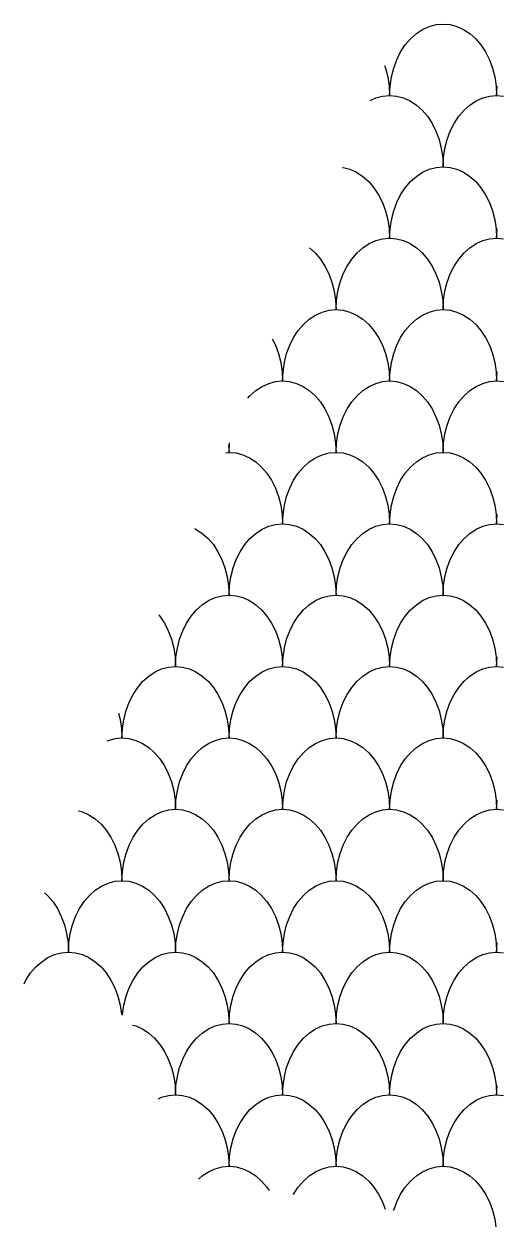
# Model space of a CAD drawing. Header units: millimetres. Extents: x 162 to 274, y -149 to -79.
# Drawn here: x 161.65 to 174.9, y -147.58 to -113.88 of the extents above; entities that cross this region are included whole.
import ezdxf

# ---------------------------------------------------------------- set-up
doc = ezdxf.new("R2010")
doc.units = ezdxf.units.MM

msp = doc.modelspace()

# ---------------------------------------------------------------- linework, layer by layer
for points in [[(171.894, -115.88), (171.907, -115.619), (171.946, -115.362), (172.009, -115.114), (172.095, -114.88), (172.204, -114.662), (172.334, -114.465), (172.481, -114.293), (172.644, -114.148), (172.82, -114.032), (173.006, -113.948), (173.199, -113.897), (173.394, -113.88), (173.59, -113.897), (173.783, -113.948), (173.968, -114.032), (174.144, -114.148), (174.308, -114.293), (174.455, -114.465), (174.584, -114.662), (174.693, -114.88), (174.78, -115.114), (174.843, -115.362), (174.882, -115.619), (174.894, -115.88)], [(171.753, -115.04), (171.78, -115.114), (171.843, -115.362), (171.882, -115.619), (171.894, -115.88)], [(171.351, -116.018), (171.506, -115.948), (171.699, -115.897), (171.894, -115.88), (172.09, -115.897), (172.283, -115.948), (172.468, -116.032), (172.644, -116.148), (172.808, -116.293), (172.955, -116.465), (173.084, -116.662), (173.193, -116.88), (173.28, -117.114), (173.343, -117.362), (173.382, -117.619), (173.394, -117.88)], [(173.394, -117.88), (173.407, -117.619), (173.446, -117.362), (173.509, -117.114), (173.595, -116.88), (173.704, -116.662), (173.834, -116.465), (173.981, -116.293), (174.144, -116.148), (174.32, -116.032), (174.506, -115.948), (174.699, -115.897), (174.894, -115.88), (175.09, -115.897)], [(174.894, -115.88), (174.907, -115.619)], [(170.579, -117.896), (170.59, -117.897), (170.783, -117.948), (170.968, -118.032), (171.144, -118.148), (171.308, -118.293), (171.455, -118.465), (171.584, -118.662), (171.693, -118.88), (171.78, -119.114), (171.843, -119.362), (171.882, -119.619), (171.894, -119.88)], [(171.894, -119.88), (171.907, -119.619), (171.946, -119.362), (172.009, -119.114), (172.095, -118.88), (172.204, -118.662), (172.334, -118.465), (172.481, -118.293), (172.644, -118.148), (172.82, -118.032), (173.006, -117.948), (173.199, -117.897), (173.394, -117.88), (173.59, -117.897), (173.783, -117.948), (173.968, -118.032), (174.144, -118.148), (174.308, -118.293), (174.455, -118.465), (174.584, -118.662), (174.693, -118.88), (174.78, -119.114), (174.843, -119.362), (174.882, -119.619), (174.894, -119.88)], [(174.894, -119.88), (174.907, -119.619)], [(170.394, -121.88), (170.407, -121.619), (170.446, -121.362), (170.509, -121.114), (170.595, -120.88), (170.704, -120.662), (170.834, -120.465), (170.981, -120.293), (171.144, -120.148), (171.32, -120.032), (171.506, -119.948), (171.699, -119.897), (171.894, -119.88), (172.09, -119.897), (172.283, -119.948), (172.468, -120.032), (172.644, -120.148), (172.808, -120.293), (172.955, -120.465), (173.084, -120.662), (173.193, -120.88), (173.28, -121.114), (173.343, -121.362), (173.382, -121.619), (173.394, -121.88)], [(173.394, -121.88), (173.407, -121.619), (173.446, -121.362), (173.509, -121.114), (173.595, -120.88), (173.704, -120.662), (173.834, -120.465), (173.981, -120.293), (174.144, -120.148), (174.32, -120.032), (174.506, -119.948), (174.699, -119.897), (174.894, -119.88), (175.09, -119.897)], [(169.651, -120.154), (169.808, -120.293), (169.955, -120.465), (170.084, -120.662), (170.193, -120.88), (170.28, -121.114), (170.343, -121.362), (170.382, -121.619), (170.394, -121.88)], [(168.894, -123.88), (168.907, -123.619), (168.946, -123.362), (169.009, -123.114), (169.095, -122.88), (169.204, -122.662), (169.334, -122.465), (169.481, -122.293), (169.644, -122.148), (169.82, -122.032), (170.006, -121.948), (170.199, -121.897), (170.394, -121.88), (170.59, -121.897), (170.783, -121.948), (170.968, -122.032), (171.144, -122.148), (171.308, -122.293), (171.455, -122.465), (171.584, -122.662), (171.693, -122.88), (171.78, -123.114), (171.843, -123.362), (171.882, -123.619), (171.894, -123.88)], [(171.894, -123.88), (171.907, -123.619), (171.946, -123.362), (172.009, -123.114), (172.095, -122.88), (172.204, -122.662), (172.334, -122.465), (172.481, -122.293), (172.644, -122.148), (172.82, -122.032), (173.006, -121.948), (173.199, -121.897), (173.394, -121.88), (173.59, -121.897), (173.783, -121.948), (173.968, -122.032), (174.144, -122.148), (174.308, -122.293), (174.455, -122.465), (174.584, -122.662), (174.693, -122.88), (174.78, -123.114), (174.843, -123.362), (174.882, -123.619), (174.894, -123.88)], [(168.604, -122.702), (168.693, -122.88), (168.78, -123.114), (168.843, -123.362), (168.882, -123.619), (168.894, -123.88)], [(174.894, -123.88), (174.907, -123.619)], [(167.922, -124.363), (167.981, -124.293), (168.144, -124.148), (168.32, -124.032), (168.506, -123.948), (168.699, -123.897), (168.894, -123.88), (169.09, -123.897), (169.283, -123.948), (169.468, -124.032), (169.644, -124.148), (169.808, -124.293), (169.955, -124.465), (170.084, -124.662), (170.193, -124.88), (170.28, -125.114), (170.343, -125.362), (170.382, -125.619), (170.394, -125.88)], [(170.394, -125.88), (170.407, -125.619), (170.446, -125.362), (170.509, -125.114), (170.595, -124.88), (170.704, -124.662), (170.834, -124.465), (170.981, -124.293), (171.144, -124.148), (171.32, -124.032), (171.506, -123.948), (171.699, -123.897), (171.894, -123.88), (172.09, -123.897), (172.283, -123.948), (172.468, -124.032), (172.644, -124.148), (172.808, -124.293), (172.955, -124.465), (173.084, -124.662), (173.193, -124.88), (173.28, -125.114), (173.343, -125.362), (173.382, -125.619), (173.394, -125.88)], [(173.394, -125.88), (173.407, -125.619), (173.446, -125.362), (173.509, -125.114), (173.595, -124.88), (173.704, -124.662), (173.834, -124.465), (173.981, -124.293), (174.144, -124.148), (174.32, -124.032), (174.506, -123.948), (174.699, -123.897), (174.894, -123.88), (175.09, -123.897)], [(167.384, -125.671), (167.394, -125.88)], [(167.394, -125.88), (167.407, -125.619), (167.408, -125.612)], [(167.295, -125.888), (167.394, -125.88), (167.59, -125.897), (167.783, -125.948), (167.968, -126.032), (168.144, -126.148), (168.308, -126.293), (168.455, -126.465), (168.584, -126.662), (168.693, -126.88), (168.78, -127.114), (168.843, -127.362), (168.882, -127.619), (168.894, -127.88)], [(168.894, -127.88), (168.907, -127.619), (168.946, -127.362), (169.009, -127.114), (169.095, -126.88), (169.204, -126.662), (169.334, -126.465), (169.481, -126.293), (169.644, -126.148), (169.82, -126.032), (170.006, -125.948), (170.199, -125.897), (170.394, -125.88), (170.59, -125.897), (170.783, -125.948), (170.968, -126.032), (171.144, -126.148), (171.308, -126.293), (171.455, -126.465), (171.584, -126.662), (171.693, -126.88), (171.78, -127.114), (171.843, -127.362), (171.882, -127.619), (171.894, -127.88)], [(171.894, -127.88), (171.907, -127.619), (171.946, -127.362), (172.009, -127.114), (172.095, -126.88), (172.204, -126.662), (172.334, -126.465), (172.481, -126.293), (172.644, -126.148), (172.82, -126.032), (173.006, -125.948), (173.199, -125.897), (173.394, -125.88), (173.59, -125.897), (173.783, -125.948), (173.968, -126.032), (174.144, -126.148), (174.308, -126.293), (174.455, -126.465), (174.584, -126.662), (174.693, -126.88), (174.78, -127.114), (174.843, -127.362), (174.882, -127.619), (174.894, -127.88)], [(174.894, -127.88), (174.907, -127.619)], [(166.422, -128.011), (166.468, -128.032), (166.644, -128.148), (166.808, -128.293), (166.955, -128.465), (167.084, -128.662), (167.193, -128.88), (167.28, -129.114), (167.343, -129.362), (167.382, -129.619), (167.394, -129.88)], [(167.394, -129.88), (167.407, -129.619), (167.446, -129.362), (167.509, -129.114), (167.595, -128.88), (167.704, -128.662), (167.834, -128.465), (167.981, -128.293), (168.144, -128.148), (168.32, -128.032), (168.506, -127.948), (168.699, -127.897), (168.894, -127.88), (169.09, -127.897), (169.283, -127.948), (169.468, -128.032), (169.644, -128.148), (169.808, -128.293), (169.955, -128.465), (170.084, -128.662), (170.193, -128.88), (170.28, -129.114), (170.343, -129.362), (170.382, -129.619), (170.394, -129.88)], [(170.394, -129.88), (170.407, -129.619), (170.446, -129.362), (170.509, -129.114), (170.595, -128.88), (170.704, -128.662), (170.834, -128.465), (170.981, -128.293), (171.144, -128.148), (171.32, -128.032), (171.506, -127.948), (171.699, -127.897), (171.894, -127.88), (172.09, -127.897), (172.283, -127.948), (172.468, -128.032), (172.644, -128.148), (172.808, -128.293), (172.955, -128.465), (173.084, -128.662), (173.193, -128.88), (173.28, -129.114), (173.343, -129.362), (173.382, -129.619), (173.394, -129.88)], [(173.394, -129.88), (173.407, -129.619), (173.446, -129.362), (173.509, -129.114), (173.595, -128.88), (173.704, -128.662), (173.834, -128.465), (173.981, -128.293), (174.144, -128.148), (174.32, -128.032), (174.506, -127.948), (174.699, -127.897), (174.894, -127.88), (175.09, -127.897)], [(165.894, -131.88), (165.907, -131.619), (165.946, -131.362), (166.009, -131.114), (166.095, -130.88), (166.204, -130.662), (166.334, -130.465), (166.481, -130.293), (166.644, -130.148), (166.82, -130.032), (167.006, -129.948), (167.199, -129.897), (167.394, -129.88), (167.59, -129.897), (167.783, -129.948), (167.968, -130.032), (168.144, -130.148), (168.308, -130.293), (168.455, -130.465), (168.584, -130.662), (168.693, -130.88), (168.78, -131.114), (168.843, -131.362), (168.882, -131.619), (168.894, -131.88)], [(168.894, -131.88), (168.907, -131.619), (168.946, -131.362), (169.009, -131.114), (169.095, -130.88), (169.204, -130.662), (169.334, -130.465), (169.481, -130.293), (169.644, -130.148), (169.82, -130.032), (170.006, -129.948), (170.199, -129.897), (170.394, -129.88), (170.59, -129.897), (170.783, -129.948), (170.968, -130.032), (171.144, -130.148), (171.308, -130.293), (171.455, -130.465), (171.584, -130.662), (171.693, -130.88), (171.78, -131.114), (171.843, -131.362), (171.882, -131.619), (171.894, -131.88)], [(171.894, -131.88), (171.907, -131.619), (171.946, -131.362), (172.009, -131.114), (172.095, -130.88), (172.204, -130.662), (172.334, -130.465), (172.481, -130.293), (172.644, -130.148), (172.82, -130.032), (173.006, -129.948), (173.199, -129.897), (173.394, -129.88), (173.59, -129.897), (173.783, -129.948), (173.968, -130.032), (174.144, -130.148), (174.308, -130.293), (174.455, -130.465), (174.584, -130.662), (174.693, -130.88), (174.78, -131.114), (174.843, -131.362), (174.882, -131.619), (174.894, -131.88)], [(165.427, -130.433), (165.455, -130.465), (165.584, -130.662), (165.693, -130.88), (165.78, -131.114), (165.843, -131.362), (165.882, -131.619), (165.894, -131.88)], [(174.894, -131.88), (174.907, -131.619)], [(164.394, -133.88), (164.407, -133.619), (164.446, -133.362), (164.509, -133.114), (164.595, -132.88), (164.704, -132.662), (164.834, -132.465), (164.981, -132.293), (165.144, -132.148), (165.32, -132.032), (165.506, -131.948), (165.699, -131.897), (165.894, -131.88), (166.09, -131.897), (166.283, -131.948), (166.468, -132.032), (166.644, -132.148), (166.808, -132.293), (166.955, -132.465), (167.084, -132.662), (167.193, -132.88), (167.28, -133.114), (167.343, -133.362), (167.382, -133.619), (167.394, -133.88)], [(167.394, -133.88), (167.407, -133.619), (167.446, -133.362), (167.509, -133.114), (167.595, -132.88), (167.704, -132.662), (167.834, -132.465), (167.981, -132.293), (168.144, -132.148), (168.32, -132.032), (168.506, -131.948), (168.699, -131.897), (168.894, -131.88), (169.09, -131.897), (169.283, -131.948), (169.468, -132.032), (169.644, -132.148), (169.808, -132.293), (169.955, -132.465), (170.084, -132.662), (170.193, -132.88), (170.28, -133.114), (170.343, -133.362), (170.382, -133.619), (170.394, -133.88)], [(170.394, -133.88), (170.407, -133.619), (170.446, -133.362), (170.509, -133.114), (170.595, -132.88), (170.704, -132.662), (170.834, -132.465), (170.981, -132.293), (171.144, -132.148), (171.32, -132.032), (171.506, -131.948), (171.699, -131.897), (171.894, -131.88), (172.09, -131.897), (172.283, -131.948), (172.468, -132.032), (172.644, -132.148), (172.808, -132.293), (172.955, -132.465), (173.084, -132.662), (173.193, -132.88), (173.28, -133.114), (173.343, -133.362), (173.382, -133.619), (173.394, -133.88)], [(173.394, -133.88), (173.407, -133.619), (173.446, -133.362), (173.509, -133.114), (173.595, -132.88), (173.704, -132.662), (173.834, -132.465), (173.981, -132.293), (174.144, -132.148), (174.32, -132.032), (174.506, -131.948), (174.699, -131.897), (174.894, -131.88), (175.09, -131.897)], [(164.297, -133.182), (164.343, -133.362), (164.382, -133.619), (164.394, -133.88)], [(163.977, -133.961), (164.006, -133.948), (164.199, -133.897), (164.394, -133.88), (164.59, -133.897), (164.783, -133.948), (164.968, -134.032), (165.144, -134.148), (165.308, -134.293), (165.455, -134.465), (165.584, -134.662), (165.693, -134.88), (165.78, -135.114), (165.843, -135.362), (165.882, -135.619), (165.894, -135.88)], [(165.894, -135.88), (165.907, -135.619), (165.946, -135.362), (166.009, -135.114), (166.095, -134.88), (166.204, -134.662), (166.334, -134.465), (166.481, -134.293), (166.644, -134.148), (166.82, -134.032), (167.006, -133.948), (167.199, -133.897), (167.394, -133.88), (167.59, -133.897), (167.783, -133.948), (167.968, -134.032), (168.144, -134.148), (168.308, -134.293), (168.455, -134.465), (168.584, -134.662), (168.693, -134.88), (168.78, -135.114), (168.843, -135.362), (168.882, -135.619), (168.894, -135.88)], [(168.894, -135.88), (168.907, -135.619), (168.946, -135.362), (169.009, -135.114), (169.095, -134.88), (169.204, -134.662), (169.334, -134.465), (169.481, -134.293), (169.644, -134.148), (169.82, -134.032), (170.006, -133.948), (170.199, -133.897), (170.394, -133.88), (170.59, -133.897), (170.783, -133.948), (170.968, -134.032), (171.144, -134.148), (171.308, -134.293), (171.455, -134.465), (171.584, -134.662), (171.693, -134.88), (171.78, -135.114), (171.843, -135.362), (171.882, -135.619), (171.894, -135.88)], [(171.894, -135.88), (171.907, -135.619), (171.946, -135.362), (172.009, -135.114), (172.095, -134.88), (172.204, -134.662), (172.334, -134.465), (172.481, -134.293), (172.644, -134.148), (172.82, -134.032), (173.006, -133.948), (173.199, -133.897), (173.394, -133.88), (173.59, -133.897), (173.783, -133.948), (173.968, -134.032), (174.144, -134.148), (174.308, -134.293), (174.455, -134.465), (174.584, -134.662), (174.693, -134.88), (174.78, -135.114), (174.843, -135.362), (174.882, -135.619), (174.894, -135.88)], [(174.894, -135.88), (174.907, -135.619)], [(163.172, -135.919), (163.283, -135.948), (163.468, -136.032), (163.644, -136.148), (163.808, -136.293), (163.955, -136.465), (164.084, -136.662), (164.193, -136.88), (164.28, -137.114), (164.343, -137.362), (164.382, -137.619), (164.394, -137.88)], [(164.394, -137.88), (164.407, -137.619), (164.446, -137.362), (164.509, -137.114), (164.595, -136.88), (164.704, -136.662), (164.834, -136.465), (164.981, -136.293), (165.144, -136.148), (165.32, -136.032), (165.506, -135.948), (165.699, -135.897), (165.894, -135.88), (166.09, -135.897), (166.283, -135.948), (166.468, -136.032), (166.644, -136.148), (166.808, -136.293), (166.955, -136.465), (167.084, -136.662), (167.193, -136.88), (167.28, -137.114), (167.343, -137.362), (167.382, -137.619), (167.394, -137.88)], [(167.394, -137.88), (167.407, -137.619), (167.446, -137.362), (167.509, -137.114), (167.595, -136.88), (167.704, -136.662), (167.834, -136.465), (167.981, -136.293), (168.144, -136.148), (168.32, -136.032), (168.506, -135.948), (168.699, -135.897), (168.894, -135.88), (169.09, -135.897), (169.283, -135.948), (169.468, -136.032), (169.644, -136.148), (169.808, -136.293), (169.955, -136.465), (170.084, -136.662), (170.193, -136.88), (170.28, -137.114), (170.343, -137.362), (170.382, -137.619), (170.394, -137.88)], [(170.394, -137.88), (170.407, -137.619), (170.446, -137.362), (170.509, -137.114), (170.595, -136.88), (170.704, -136.662), (170.834, -136.465), (170.981, -136.293), (171.144, -136.148), (171.32, -136.032), (171.506, -135.948), (171.699, -135.897), (171.894, -135.88), (172.09, -135.897), (172.283, -135.948), (172.468, -136.032), (172.644, -136.148), (172.808, -136.293), (172.955, -136.465), (173.084, -136.662), (173.193, -136.88), (173.28, -137.114), (173.343, -137.362), (173.382, -137.619), (173.394, -137.88)], [(173.394, -137.88), (173.407, -137.619), (173.446, -137.362), (173.509, -137.114), (173.595, -136.88), (173.704, -136.662), (173.834, -136.465), (173.981, -136.293), (174.144, -136.148), (174.32, -136.032), (174.506, -135.948), (174.699, -135.897), (174.894, -135.88), (175.09, -135.897)], [(162.894, -139.88), (162.907, -139.619), (162.946, -139.362), (163.009, -139.114), (163.095, -138.88), (163.204, -138.662), (163.334, -138.465), (163.481, -138.293), (163.644, -138.148), (163.82, -138.032), (164.006, -137.948), (164.199, -137.897), (164.394, -137.88), (164.59, -137.897), (164.783, -137.948), (164.968, -138.032), (165.144, -138.148), (165.308, -138.293), (165.455, -138.465), (165.584, -138.662), (165.693, -138.88), (165.78, -139.114), (165.843, -139.362), (165.882, -139.619), (165.894, -139.88)], [(165.894, -139.88), (165.907, -139.619), (165.946, -139.362), (166.009, -139.114), (166.095, -138.88), (166.204, -138.662), (166.334, -138.465), (166.481, -138.293), (166.644, -138.148), (166.82, -138.032), (167.006, -137.948), (167.199, -137.897), (167.394, -137.88), (167.59, -137.897), (167.783, -137.948), (167.968, -138.032), (168.144, -138.148), (168.308, -138.293), (168.455, -138.465), (168.584, -138.662), (168.693, -138.88), (168.78, -139.114), (168.843, -139.362), (168.882, -139.619), (168.894, -139.88)], [(168.894, -139.88), (168.907, -139.619), (168.946, -139.362), (169.009, -139.114), (169.095, -138.88), (169.204, -138.662), (169.334, -138.465), (169.481, -138.293), (169.644, -138.148), (169.82, -138.032), (170.006, -137.948), (170.199, -137.897), (170.394, -137.88), (170.59, -137.897), (170.783, -137.948), (170.968, -138.032), (171.144, -138.148), (171.308, -138.293), (171.455, -138.465), (171.584, -138.662), (171.693, -138.88), (171.78, -139.114), (171.843, -139.362), (171.882, -139.619), (171.894, -139.88)], [(171.894, -139.88), (171.907, -139.619), (171.946, -139.362), (172.009, -139.114), (172.095, -138.88), (172.204, -138.662), (172.334, -138.465), (172.481, -138.293), (172.644, -138.148), (172.82, -138.032), (173.006, -137.948), (173.199, -137.897), (173.394, -137.88), (173.59, -137.897), (173.783, -137.948), (173.968, -138.032), (174.144, -138.148), (174.308, -138.293), (174.455, -138.465), (174.584, -138.662), (174.693, -138.88), (174.78, -139.114), (174.843, -139.362), (174.882, -139.619), (174.894, -139.88)], [(162.226, -138.221), (162.308, -138.293), (162.455, -138.465), (162.584, -138.662), (162.693, -138.88), (162.78, -139.114), (162.843, -139.362), (162.882, -139.619), (162.894, -139.88)], [(174.894, -139.88), (174.907, -139.619)], [(161.649, -140.772), (161.704, -140.662), (161.834, -140.465), (161.981, -140.293), (162.144, -140.148), (162.32, -140.032), (162.506, -139.948), (162.699, -139.897), (162.894, -139.88), (163.09, -139.897), (163.283, -139.948), (163.468, -140.032), (163.644, -140.148), (163.808, -140.293), (163.955, -140.465), (164.084, -140.662), (164.193, -140.88), (164.28, -141.114), (164.343, -141.362), (164.382, -141.619), (164.382, -141.624)], [(164.406, -141.644), (164.407, -141.619), (164.446, -141.362), (164.509, -141.114), (164.595, -140.88), (164.704, -140.662), (164.834, -140.465), (164.981, -140.293), (165.144, -140.148), (165.32, -140.032), (165.506, -139.948), (165.699, -139.897), (165.894, -139.88), (166.09, -139.897), (166.283, -139.948), (166.468, -140.032), (166.644, -140.148), (166.808, -140.293), (166.955, -140.465), (167.084, -140.662), (167.193, -140.88), (167.28, -141.114), (167.343, -141.362), (167.382, -141.619), (167.394, -141.88)], [(167.394, -141.88), (167.407, -141.619), (167.446, -141.362), (167.509, -141.114), (167.595, -140.88), (167.704, -140.662), (167.834, -140.465), (167.981, -140.293), (168.144, -140.148), (168.32, -140.032), (168.506, -139.948), (168.699, -139.897), (168.894, -139.88), (169.09, -139.897), (169.283, -139.948), (169.468, -140.032), (169.644, -140.148), (169.808, -140.293), (169.955, -140.465), (170.084, -140.662), (170.193, -140.88), (170.28, -141.114), (170.343, -141.362), (170.382, -141.619), (170.394, -141.88)], [(170.394, -141.88), (170.407, -141.619), (170.446, -141.362), (170.509, -141.114), (170.595, -140.88), (170.704, -140.662), (170.834, -140.465), (170.981, -140.293), (171.144, -140.148), (171.32, -140.032), (171.506, -139.948), (171.699, -139.897), (171.894, -139.88), (172.09, -139.897), (172.283, -139.948), (172.468, -140.032), (172.644, -140.148), (172.808, -140.293), (172.955, -140.465), (173.084, -140.662), (173.193, -140.88), (173.28, -141.114), (173.343, -141.362), (173.382, -141.619), (173.394, -141.88)], [(173.394, -141.88), (173.407, -141.619), (173.446, -141.362), (173.509, -141.114), (173.595, -140.88), (173.704, -140.662), (173.834, -140.465), (173.981, -140.293), (174.144, -140.148), (174.32, -140.032), (174.506, -139.948), (174.699, -139.897), (174.894, -139.88), (175.09, -139.897)], [(164.687, -141.922), (164.783, -141.948), (164.968, -142.032), (165.144, -142.148), (165.308, -142.293), (165.455, -142.465), (165.584, -142.662), (165.693, -142.88), (165.78, -143.114), (165.843, -143.362), (165.882, -143.619), (165.894, -143.88)], [(165.894, -143.88), (165.907, -143.619), (165.946, -143.362), (166.009, -143.114), (166.095, -142.88), (166.204, -142.662), (166.334, -142.465), (166.481, -142.293), (166.644, -142.148), (166.82, -142.032), (167.006, -141.948), (167.199, -141.897), (167.394, -141.88), (167.59, -141.897), (167.783, -141.948), (167.968, -142.032), (168.144, -142.148), (168.308, -142.293), (168.455, -142.465), (168.584, -142.662), (168.693, -142.88), (168.78, -143.114), (168.843, -143.362), (168.882, -143.619), (168.894, -143.88)], [(168.894, -143.88), (168.907, -143.619), (168.946, -143.362), (169.009, -143.114), (169.095, -142.88), (169.204, -142.662), (169.334, -142.465), (169.481, -142.293), (169.644, -142.148), (169.82, -142.032), (170.006, -141.948), (170.199, -141.897), (170.394, -141.88), (170.59, -141.897), (170.783, -141.948), (170.968, -142.032), (171.144, -142.148), (171.308, -142.293), (171.455, -142.465), (171.584, -142.662), (171.693, -142.88), (171.78, -143.114), (171.843, -143.362), (171.882, -143.619), (171.894, -143.88)], [(171.894, -143.88), (171.907, -143.619), (171.946, -143.362), (172.009, -143.114), (172.095, -142.88), (172.204, -142.662), (172.334, -142.465), (172.481, -142.293), (172.644, -142.148), (172.82, -142.032), (173.006, -141.948), (173.199, -141.897), (173.394, -141.88), (173.59, -141.897), (173.783, -141.948), (173.968, -142.032), (174.144, -142.148), (174.308, -142.293), (174.455, -142.465), (174.584, -142.662), (174.693, -142.88), (174.78, -143.114), (174.843, -143.362), (174.882, -143.619), (174.894, -143.88)], [(165.415, -143.989), (165.506, -143.948), (165.699, -143.897), (165.894, -143.88), (166.09, -143.897), (166.283, -143.948), (166.468, -144.032), (166.644, -144.148), (166.808, -144.293), (166.955, -144.465), (167.084, -144.662), (167.193, -144.88), (167.28, -145.114), (167.343, -145.362), (167.382, -145.619), (167.394, -145.88)], [(167.394, -145.88), (167.407, -145.619), (167.446, -145.362), (167.509, -145.114), (167.595, -144.88), (167.704, -144.662), (167.834, -144.465), (167.981, -144.293), (168.144, -144.148), (168.32, -144.032), (168.506, -143.948), (168.699, -143.897), (168.894, -143.88), (169.09, -143.897), (169.283, -143.948), (169.468, -144.032), (169.644, -144.148), (169.808, -144.293), (169.955, -144.465), (170.084, -144.662), (170.193, -144.88), (170.28, -145.114), (170.343, -145.362), (170.382, -145.619), (170.394, -145.88)], [(170.394, -145.88), (170.407, -145.619), (170.446, -145.362), (170.509, -145.114), (170.595, -144.88), (170.704, -144.662), (170.834, -144.465), (170.981, -144.293), (171.144, -144.148), (171.32, -144.032), (171.506, -143.948), (171.699, -143.897), (171.894, -143.88), (172.09, -143.897), (172.283, -143.948), (172.468, -144.032), (172.644, -144.148), (172.808, -144.293), (172.955, -144.465), (173.084, -144.662), (173.193, -144.88), (173.28, -145.114), (173.343, -145.362), (173.382, -145.619), (173.394, -145.88)], [(173.394, -145.88), (173.407, -145.619), (173.446, -145.362), (173.509, -145.114), (173.595, -144.88), (173.704, -144.662), (173.834, -144.465), (173.981, -144.293), (174.144, -144.148), (174.32, -144.032), (174.506, -143.948), (174.699, -143.897), (174.894, -143.88), (175.09, -143.897)], [(174.894, -143.88), (174.907, -143.619)], [(166.542, -146.239), (166.644, -146.148), (166.82, -146.032), (167.006, -145.948), (167.199, -145.897), (167.394, -145.88), (167.59, -145.897), (167.783, -145.948), (167.968, -146.032), (168.144, -146.148), (168.308, -146.293), (168.455, -146.465), (168.515, -146.556)], [(169.202, -146.667), (169.204, -146.662), (169.334, -146.465), (169.481, -146.293), (169.644, -146.148), (169.82, -146.032), (170.006, -145.948), (170.199, -145.897), (170.394, -145.88), (170.59, -145.897), (170.783, -145.948), (170.968, -146.032), (171.144, -146.148), (171.308, -146.293), (171.455, -146.465), (171.584, -146.662), (171.693, -146.88), (171.767, -147.079)], [(172.008, -147.118), (172.009, -147.114), (172.095, -146.88), (172.204, -146.662), (172.334, -146.465), (172.481, -146.293), (172.644, -146.148), (172.82, -146.032), (173.006, -145.948), (173.199, -145.897), (173.394, -145.88), (173.59, -145.897), (173.783, -145.948), (173.968, -146.032), (174.144, -146.148), (174.308, -146.293), (174.455, -146.465), (174.584, -146.662), (174.693, -146.88), (174.78, -147.114), (174.843, -147.362), (174.876, -147.579)]]:
    msp.add_lwpolyline(points)

doc.saveas('drawing.dxf')
